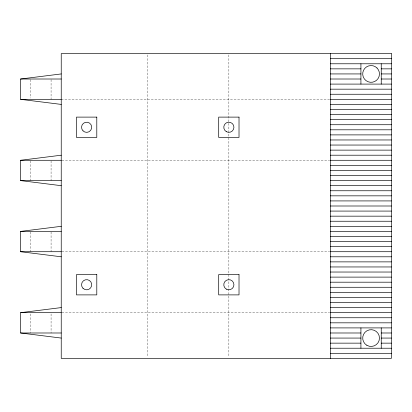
<?xml version="1.0" encoding="UTF-8"?>
<svg xmlns="http://www.w3.org/2000/svg" width="412" height="412" viewBox="0 0 412 412"><rect width="100%" height="100%" fill="white"/><g stroke="black" fill="none" stroke-linecap="round" stroke-linejoin="round"><path stroke-width="0.31" stroke-dasharray="2.06 1.54" d="M61.234 99.333L329.615 99.333M61.877 160.283L329.615 160.283M61.877 251.717L329.615 251.717M61.877 312.667L329.615 312.667M228.856 54.904L228.856 357.096M147.589 54.904L147.589 357.096M51.078 79.65L51.078 99.333M51.078 160.922L51.078 180.6M51.078 232.033L51.078 251.717M51.078 313.939L51.078 332.989M30.761 79.65L30.761 98.061M30.761 160.922L30.761 180.6M30.761 232.033L30.761 251.717M30.761 313.939L30.761 332.989"/><path stroke-width="0.62" d="M61.234 104.411L20.6 99.333L20.6 79.011L61.234 73.933M61.234 185.683L20.6 180.6L20.6 160.283L61.234 155.206M61.234 256.794L20.6 251.717L20.6 231.4L61.234 226.317M61.234 338.067L20.6 332.989L20.6 312.667L61.234 307.589M330.445 58.695L391.4 58.695M330.445 63.778L391.4 63.778M330.445 68.855L360.922 68.855M381.239 68.855L391.4 68.855M330.445 73.933L360.922 73.933M381.239 73.933L391.4 73.933M20.6 79.011L61.234 79.011M330.445 79.011L360.922 79.011M381.239 79.011L391.4 79.011M330.445 84.094L391.4 84.094M330.445 89.172L391.4 89.172M330.445 94.25L391.4 94.25M20.6 99.333L61.234 99.333M330.445 99.333L391.4 99.333M330.445 104.411L391.4 104.411M330.445 109.489L391.4 109.489M330.445 114.572L391.4 114.572M330.445 119.65L391.4 119.65M330.445 124.728L391.4 124.728M330.445 129.806L391.4 129.806M330.445 134.889L391.4 134.889M330.445 139.967L391.4 139.967M330.445 145.045L391.4 145.045M330.445 150.128L391.4 150.128M330.445 155.206L391.4 155.206M20.6 160.283L61.234 160.283M330.445 160.283L391.4 160.283M330.445 165.367L391.4 165.367M330.445 170.444L391.4 170.444M330.445 175.522L391.4 175.522M20.6 180.6L61.234 180.6M330.445 180.6L391.4 180.6M330.445 185.683L391.4 185.683M330.445 190.761L391.4 190.761M330.445 195.839L391.4 195.839M330.445 200.922L391.4 200.922M330.445 206L391.4 206M330.445 211.078L391.4 211.078M330.445 216.161L391.4 216.161M330.445 221.239L391.4 221.239M330.445 226.317L391.4 226.317M20.6 231.4L61.234 231.4M330.445 231.4L391.4 231.4M330.445 236.478L391.4 236.478M330.445 241.556L391.4 241.556M330.445 246.633L391.4 246.633M20.6 251.717L61.234 251.717M330.445 251.717L391.4 251.717M330.445 256.794L391.4 256.794M330.445 261.872L391.4 261.872M330.445 266.955L391.4 266.955M330.445 272.033L391.4 272.033M330.445 277.111L391.4 277.111M330.445 282.194L391.4 282.194M330.445 287.272L391.4 287.272M330.445 292.35L391.4 292.35M330.445 297.428L391.4 297.428M330.445 302.511L391.4 302.511M330.445 307.589L391.4 307.589M20.6 312.667L61.234 312.667M330.445 312.667L391.4 312.667M330.445 317.75L391.4 317.75M330.445 322.828L391.4 322.828M330.445 327.906L391.4 327.906M20.6 332.989L61.234 332.989M330.445 332.989L360.922 332.989M381.239 332.989L391.4 332.989M330.445 338.067L360.922 338.067M381.239 338.067L391.4 338.067M330.445 343.144L360.922 343.144M381.239 343.144L391.4 343.144M330.445 348.222L391.4 348.222M330.445 353.305L391.4 353.305M381.239 63.778L381.239 84.094M381.239 327.906L381.239 348.222M360.922 63.778L360.922 84.094M360.922 327.906L360.922 348.222M330.445 53.617L330.445 358.383M391.4 53.617L61.234 53.617L61.234 358.383L391.4 358.383L391.4 53.617M96.794 117.111L76.472 117.111L76.472 137.428L96.794 137.428L96.794 117.111M239.017 117.111L218.7 117.111L218.7 137.428L239.017 137.428L239.017 117.111M96.794 274.572L76.472 274.572L76.472 294.889L96.794 294.889L96.794 274.572M239.017 274.572L218.7 274.572L218.7 294.889L239.017 294.889L239.017 274.572M377.011 68.006L375.27 66.677A8.379 8.379 0 0 0 362.828 72.481A8.379 8.379 0 0 0 372.536 82.189A8.379 8.379 0 0 0 378.34 69.741L377.011 68.006M83.039 130.862A5.078 5.078 0 0 0 91.541 128.585A5.078 5.078 0 0 0 85.32 122.364A5.078 5.078 0 0 0 83.039 130.862M226.317 131.665A5.078 5.078 0 0 0 233.939 127.267A5.078 5.078 0 0 0 226.317 122.869A5.078 5.078 0 0 0 226.317 131.665M83.039 288.323A5.078 5.078 0 0 0 91.541 286.046A5.078 5.078 0 0 0 85.32 279.825A5.078 5.078 0 0 0 83.039 288.323M226.317 289.131A5.078 5.078 0 0 0 233.939 284.733A5.078 5.078 0 0 0 226.317 280.335A5.078 5.078 0 0 0 226.317 289.131M366.891 345.323A8.379 8.379 0 0 0 379.462 338.067A8.379 8.379 0 0 0 366.891 330.805A8.379 8.379 0 0 0 366.891 345.323"/></g></svg>
